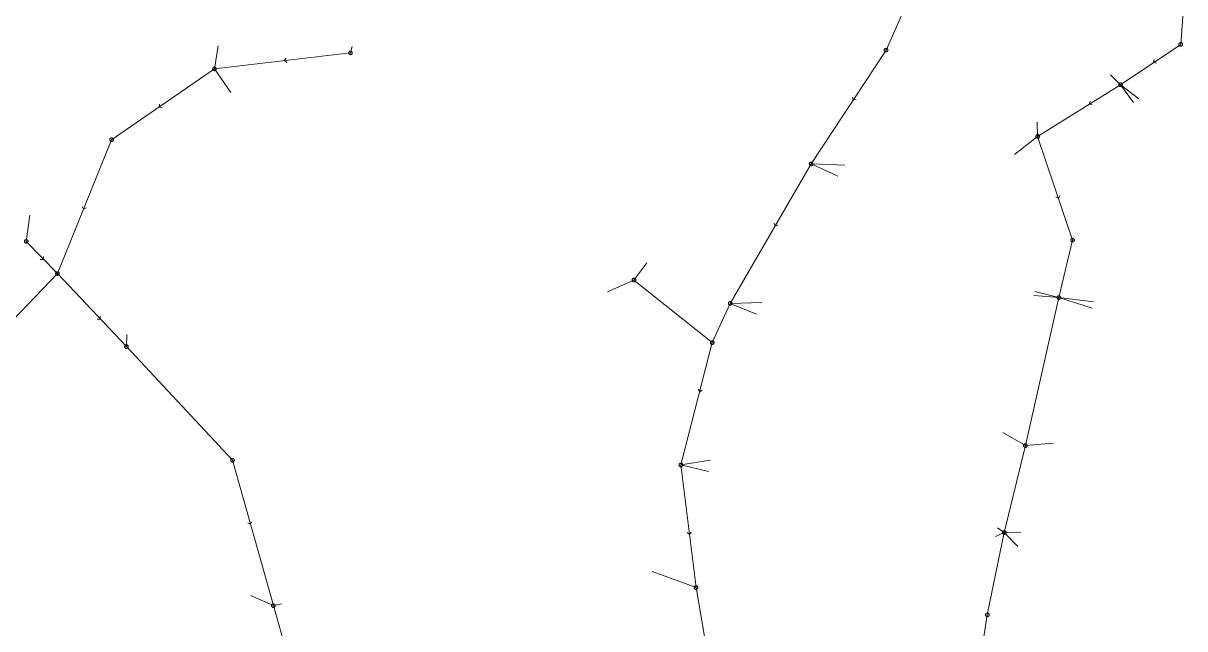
# Model space of a CAD drawing. Header units: metres. Extents: x 25504150 to 25508618, y 6694193 to 6702753.
# Drawn here: x 25507801.5 to 25508094.6, y 6699533.6 to 6699686.2 of the extents above; entities that cross this region are included whole.
import ezdxf

# ---------------------------------------------------------------- set-up
doc = ezdxf.new("R2010")
doc.units = ezdxf.units.M
for name, pattern in [('Sewer_node', [0]), ('Viemariputket', [0]), ('Viemarivarusteet', [0])]:
    doc.linetypes.add(name, pattern=pattern)
for name, color, linetype, lineweight in [('Sewer_node', 7, 'Sewer_node', 0), ('Viemariputket', 7, 'Viemariputket', 0), ('Viemarivarusteet', 7, 'Viemarivarusteet', 0)]:
    doc.layers.add(name, color=color, linetype=linetype, lineweight=lineweight)

msp = doc.modelspace()

# ---------------------------------------------------------------- linework, layer by layer
at = {"layer": 'Sewer_node', "color": 46, "linetype": 'Continuous', "true_color": 0x7f5f00, "flags": 128}
for points, elevation in [([(25508019.63, 6699679.44), (25508019.62, 6699679.51), (25508019.61, 6699679.58), (25508019.58, 6699679.65), (25508019.54, 6699679.71), (25508019.5, 6699679.77), (25508019.44, 6699679.81), (25508019.38, 6699679.85), (25508019.31, 6699679.88), (25508019.24, 6699679.89), (25508019.17, 6699679.9), (25508019.1, 6699679.89), (25508019.03, 6699679.88), (25508018.96, 6699679.85), (25508018.9, 6699679.81), (25508018.84, 6699679.77), (25508018.8, 6699679.71), (25508018.76, 6699679.65), (25508018.73, 6699679.58), (25508018.72, 6699679.51), (25508018.71, 6699679.44), (25508018.72, 6699679.37), (25508018.73, 6699679.3), (25508018.76, 6699679.23), (25508018.8, 6699679.17), (25508018.84, 6699679.11), (25508018.9, 6699679.07), (25508018.96, 6699679.03), (25508019.03, 6699679), (25508019.1, 6699678.99), (25508019.17, 6699678.98), (25508019.24, 6699678.99), (25508019.31, 6699679), (25508019.38, 6699679.03), (25508019.44, 6699679.07), (25508019.5, 6699679.11), (25508019.54, 6699679.17), (25508019.58, 6699679.23), (25508019.61, 6699679.3), (25508019.62, 6699679.37)], 49.36), ([(25508094, 6699680.9), (25508093.99, 6699680.97), (25508093.98, 6699681.05), (25508093.95, 6699681.11), (25508093.91, 6699681.18), (25508093.86, 6699681.23), (25508093.81, 6699681.28), (25508093.74, 6699681.32), (25508093.68, 6699681.35), (25508093.6, 6699681.36), (25508093.53, 6699681.37), (25508093.46, 6699681.36), (25508093.38, 6699681.35), (25508093.32, 6699681.32), (25508093.25, 6699681.28), (25508093.2, 6699681.23), (25508093.15, 6699681.18), (25508093.11, 6699681.11), (25508093.08, 6699681.05), (25508093.07, 6699680.97), (25508093.06, 6699680.9), (25508093.07, 6699680.83), (25508093.08, 6699680.75), (25508093.11, 6699680.69), (25508093.15, 6699680.62), (25508093.2, 6699680.57), (25508093.25, 6699680.52), (25508093.32, 6699680.48), (25508093.38, 6699680.45), (25508093.46, 6699680.44), (25508093.53, 6699680.43), (25508093.6, 6699680.44), (25508093.68, 6699680.45), (25508093.74, 6699680.48), (25508093.81, 6699680.52), (25508093.86, 6699680.57), (25508093.91, 6699680.62), (25508093.95, 6699680.69), (25508093.98, 6699680.75), (25508093.99, 6699680.83)], 46.57), ([(25507884.52, 6699678.75), (25507884.51, 6699678.82), (25507884.5, 6699678.89), (25507884.47, 6699678.96), (25507884.43, 6699679.02), (25507884.39, 6699679.08), (25507884.33, 6699679.12), (25507884.27, 6699679.16), (25507884.2, 6699679.19), (25507884.13, 6699679.2), (25507884.06, 6699679.21), (25507883.99, 6699679.2), (25507883.92, 6699679.19), (25507883.85, 6699679.16), (25507883.79, 6699679.12), (25507883.73, 6699679.08), (25507883.69, 6699679.02), (25507883.65, 6699678.96), (25507883.62, 6699678.89), (25507883.61, 6699678.82), (25507883.6, 6699678.75), (25507883.61, 6699678.68), (25507883.62, 6699678.61), (25507883.65, 6699678.54), (25507883.69, 6699678.48), (25507883.73, 6699678.42), (25507883.79, 6699678.38), (25507883.85, 6699678.34), (25507883.92, 6699678.31), (25507883.99, 6699678.3), (25507884.06, 6699678.29), (25507884.13, 6699678.3), (25507884.2, 6699678.31), (25507884.27, 6699678.34), (25507884.33, 6699678.38), (25507884.39, 6699678.42), (25507884.43, 6699678.48), (25507884.47, 6699678.54), (25507884.5, 6699678.61), (25507884.51, 6699678.68)], 47.64), ([(25507850.2, 6699674.72), (25507850.19, 6699674.79), (25507850.18, 6699674.86), (25507850.15, 6699674.93), (25507850.11, 6699674.99), (25507850.07, 6699675.05), (25507850.01, 6699675.09), (25507849.95, 6699675.13), (25507849.88, 6699675.16), (25507849.81, 6699675.17), (25507849.74, 6699675.18), (25507849.67, 6699675.17), (25507849.6, 6699675.16), (25507849.53, 6699675.13), (25507849.47, 6699675.09), (25507849.41, 6699675.05), (25507849.37, 6699674.99), (25507849.33, 6699674.93), (25507849.3, 6699674.86), (25507849.29, 6699674.79), (25507849.28, 6699674.72), (25507849.29, 6699674.65), (25507849.3, 6699674.58), (25507849.33, 6699674.51), (25507849.37, 6699674.45), (25507849.41, 6699674.39), (25507849.47, 6699674.35), (25507849.53, 6699674.31), (25507849.6, 6699674.28), (25507849.67, 6699674.27), (25507849.74, 6699674.26), (25507849.81, 6699674.27), (25507849.88, 6699674.28), (25507849.95, 6699674.31), (25507850.01, 6699674.35), (25507850.07, 6699674.39), (25507850.11, 6699674.45), (25507850.15, 6699674.51), (25507850.18, 6699674.58), (25507850.19, 6699674.65)], 47.18), ([(25508078.81, 6699670.73), (25508078.8, 6699670.8), (25508078.79, 6699670.87), (25508078.76, 6699670.94), (25508078.72, 6699671), (25508078.68, 6699671.06), (25508078.62, 6699671.1), (25508078.56, 6699671.14), (25508078.49, 6699671.17), (25508078.42, 6699671.18), (25508078.35, 6699671.19), (25508078.28, 6699671.18), (25508078.21, 6699671.17), (25508078.14, 6699671.14), (25508078.08, 6699671.1), (25508078.02, 6699671.06), (25508077.98, 6699671), (25508077.94, 6699670.94), (25508077.91, 6699670.87), (25508077.9, 6699670.8), (25508077.89, 6699670.73), (25508077.9, 6699670.66), (25508077.91, 6699670.59), (25508077.94, 6699670.52), (25508077.98, 6699670.46), (25508078.02, 6699670.4), (25508078.08, 6699670.36), (25508078.14, 6699670.32), (25508078.21, 6699670.29), (25508078.28, 6699670.28), (25508078.35, 6699670.27), (25508078.42, 6699670.28), (25508078.49, 6699670.29), (25508078.56, 6699670.32), (25508078.62, 6699670.36), (25508078.68, 6699670.4), (25508078.72, 6699670.46), (25508078.76, 6699670.52), (25508078.79, 6699670.59), (25508078.8, 6699670.66)], 46.8), ([(25507824.24, 6699656.84), (25507824.23, 6699656.91), (25507824.22, 6699656.98), (25507824.19, 6699657.05), (25507824.15, 6699657.11), (25507824.11, 6699657.17), (25507824.05, 6699657.21), (25507823.99, 6699657.25), (25507823.92, 6699657.28), (25507823.85, 6699657.29), (25507823.78, 6699657.3), (25507823.71, 6699657.29), (25507823.64, 6699657.28), (25507823.57, 6699657.25), (25507823.51, 6699657.21), (25507823.45, 6699657.17), (25507823.41, 6699657.11), (25507823.37, 6699657.05), (25507823.34, 6699656.98), (25507823.33, 6699656.91), (25507823.32, 6699656.84), (25507823.33, 6699656.77), (25507823.34, 6699656.7), (25507823.37, 6699656.63), (25507823.41, 6699656.57), (25507823.45, 6699656.51), (25507823.51, 6699656.47), (25507823.57, 6699656.43), (25507823.64, 6699656.4), (25507823.71, 6699656.39), (25507823.78, 6699656.38), (25507823.85, 6699656.39), (25507823.92, 6699656.4), (25507823.99, 6699656.43), (25507824.05, 6699656.47), (25507824.11, 6699656.51), (25507824.15, 6699656.57), (25507824.19, 6699656.63), (25507824.22, 6699656.7), (25507824.23, 6699656.77)], 47.71), ([(25508057.89, 6699657.69), (25508057.88, 6699657.76), (25508057.87, 6699657.83), (25508057.84, 6699657.9), (25508057.8, 6699657.96), (25508057.76, 6699658.02), (25508057.7, 6699658.06), (25508057.64, 6699658.1), (25508057.57, 6699658.13), (25508057.5, 6699658.14), (25508057.43, 6699658.15), (25508057.36, 6699658.14), (25508057.29, 6699658.13), (25508057.22, 6699658.1), (25508057.16, 6699658.06), (25508057.1, 6699658.02), (25508057.06, 6699657.96), (25508057.02, 6699657.9), (25508056.99, 6699657.83), (25508056.98, 6699657.76), (25508056.97, 6699657.69), (25508056.98, 6699657.62), (25508056.99, 6699657.55), (25508057.02, 6699657.48), (25508057.06, 6699657.42), (25508057.1, 6699657.36), (25508057.16, 6699657.32), (25508057.22, 6699657.28), (25508057.29, 6699657.25), (25508057.36, 6699657.24), (25508057.43, 6699657.23), (25508057.5, 6699657.24), (25508057.57, 6699657.25), (25508057.64, 6699657.28), (25508057.7, 6699657.32), (25508057.76, 6699657.36), (25508057.8, 6699657.42), (25508057.84, 6699657.48), (25508057.87, 6699657.55), (25508057.88, 6699657.62)], 47.93), ([(25508000.73, 6699650.74), (25508000.72, 6699650.81), (25508000.71, 6699650.88), (25508000.68, 6699650.95), (25508000.64, 6699651.01), (25508000.6, 6699651.07), (25508000.54, 6699651.11), (25508000.48, 6699651.15), (25508000.41, 6699651.18), (25508000.34, 6699651.19), (25508000.27, 6699651.2), (25508000.2, 6699651.19), (25508000.13, 6699651.18), (25508000.06, 6699651.15), (25508000, 6699651.11), (25507999.94, 6699651.07), (25507999.9, 6699651.01), (25507999.86, 6699650.95), (25507999.83, 6699650.88), (25507999.82, 6699650.81), (25507999.81, 6699650.74), (25507999.82, 6699650.67), (25507999.83, 6699650.6), (25507999.86, 6699650.53), (25507999.9, 6699650.47), (25507999.94, 6699650.41), (25508000, 6699650.37), (25508000.06, 6699650.33), (25508000.13, 6699650.3), (25508000.2, 6699650.29), (25508000.27, 6699650.28), (25508000.34, 6699650.29), (25508000.41, 6699650.3), (25508000.48, 6699650.33), (25508000.54, 6699650.37), (25508000.6, 6699650.41), (25508000.64, 6699650.47), (25508000.68, 6699650.53), (25508000.71, 6699650.6), (25508000.72, 6699650.67)], 48.1), ([(25507802.7, 6699631.21), (25507802.69, 6699631.28), (25507802.68, 6699631.35), (25507802.65, 6699631.42), (25507802.61, 6699631.48), (25507802.57, 6699631.54), (25507802.51, 6699631.58), (25507802.45, 6699631.62), (25507802.38, 6699631.65), (25507802.31, 6699631.66), (25507802.24, 6699631.67), (25507802.17, 6699631.66), (25507802.1, 6699631.65), (25507802.03, 6699631.62), (25507801.97, 6699631.58), (25507801.91, 6699631.54), (25507801.87, 6699631.48), (25507801.83, 6699631.42), (25507801.8, 6699631.35), (25507801.79, 6699631.28), (25507801.78, 6699631.21), (25507801.79, 6699631.14), (25507801.8, 6699631.07), (25507801.83, 6699631), (25507801.87, 6699630.94), (25507801.91, 6699630.88), (25507801.97, 6699630.84), (25507802.03, 6699630.8), (25507802.1, 6699630.77), (25507802.17, 6699630.76), (25507802.24, 6699630.75), (25507802.31, 6699630.76), (25507802.38, 6699630.77), (25507802.45, 6699630.8), (25507802.51, 6699630.84), (25507802.57, 6699630.88), (25507802.61, 6699630.94), (25507802.65, 6699631), (25507802.68, 6699631.07), (25507802.69, 6699631.14)], 48.29), ([(25508066.69, 6699631.53), (25508066.68, 6699631.6), (25508066.67, 6699631.67), (25508066.64, 6699631.74), (25508066.6, 6699631.8), (25508066.56, 6699631.86), (25508066.5, 6699631.9), (25508066.44, 6699631.94), (25508066.37, 6699631.97), (25508066.3, 6699631.98), (25508066.23, 6699631.99), (25508066.16, 6699631.98), (25508066.09, 6699631.97), (25508066.02, 6699631.94), (25508065.96, 6699631.9), (25508065.9, 6699631.86), (25508065.86, 6699631.8), (25508065.82, 6699631.74), (25508065.79, 6699631.67), (25508065.78, 6699631.6), (25508065.77, 6699631.53), (25508065.78, 6699631.46), (25508065.79, 6699631.39), (25508065.82, 6699631.32), (25508065.86, 6699631.26), (25508065.9, 6699631.2), (25508065.96, 6699631.16), (25508066.02, 6699631.12), (25508066.09, 6699631.09), (25508066.16, 6699631.08), (25508066.23, 6699631.07), (25508066.3, 6699631.08), (25508066.37, 6699631.09), (25508066.44, 6699631.12), (25508066.5, 6699631.16), (25508066.56, 6699631.2), (25508066.6, 6699631.26), (25508066.64, 6699631.32), (25508066.67, 6699631.39), (25508066.68, 6699631.46)], 47.48), ([(25507810.57, 6699623.12), (25507810.56, 6699623.19), (25507810.55, 6699623.26), (25507810.52, 6699623.33), (25507810.48, 6699623.39), (25507810.44, 6699623.45), (25507810.38, 6699623.49), (25507810.32, 6699623.53), (25507810.25, 6699623.56), (25507810.18, 6699623.57), (25507810.11, 6699623.58), (25507810.04, 6699623.57), (25507809.97, 6699623.56), (25507809.9, 6699623.53), (25507809.84, 6699623.49), (25507809.78, 6699623.45), (25507809.74, 6699623.39), (25507809.7, 6699623.33), (25507809.67, 6699623.26), (25507809.66, 6699623.19), (25507809.65, 6699623.12), (25507809.66, 6699623.05), (25507809.67, 6699622.98), (25507809.7, 6699622.91), (25507809.74, 6699622.85), (25507809.78, 6699622.79), (25507809.84, 6699622.75), (25507809.9, 6699622.71), (25507809.97, 6699622.68), (25507810.04, 6699622.67), (25507810.11, 6699622.66), (25507810.18, 6699622.67), (25507810.25, 6699622.68), (25507810.32, 6699622.71), (25507810.38, 6699622.75), (25507810.44, 6699622.79), (25507810.48, 6699622.85), (25507810.52, 6699622.91), (25507810.55, 6699622.98), (25507810.56, 6699623.05)], 47.98), ([(25507956.04, 6699621.47), (25507956.03, 6699621.54), (25507956.02, 6699621.61), (25507955.99, 6699621.68), (25507955.95, 6699621.74), (25507955.91, 6699621.8), (25507955.85, 6699621.84), (25507955.79, 6699621.88), (25507955.72, 6699621.91), (25507955.65, 6699621.92), (25507955.58, 6699621.93), (25507955.51, 6699621.92), (25507955.44, 6699621.91), (25507955.37, 6699621.88), (25507955.31, 6699621.84), (25507955.25, 6699621.8), (25507955.21, 6699621.74), (25507955.17, 6699621.68), (25507955.14, 6699621.61), (25507955.13, 6699621.54), (25507955.12, 6699621.47), (25507955.13, 6699621.4), (25507955.14, 6699621.33), (25507955.17, 6699621.26), (25507955.21, 6699621.2), (25507955.25, 6699621.14), (25507955.31, 6699621.1), (25507955.37, 6699621.06), (25507955.44, 6699621.03), (25507955.51, 6699621.02), (25507955.58, 6699621.01), (25507955.65, 6699621.02), (25507955.72, 6699621.03), (25507955.79, 6699621.06), (25507955.85, 6699621.1), (25507955.91, 6699621.14), (25507955.95, 6699621.2), (25507955.99, 6699621.26), (25507956.02, 6699621.33), (25507956.03, 6699621.4)], 48.21), ([(25507980.32, 6699615.6), (25507980.31, 6699615.67), (25507980.3, 6699615.74), (25507980.27, 6699615.81), (25507980.23, 6699615.87), (25507980.19, 6699615.93), (25507980.13, 6699615.97), (25507980.07, 6699616.01), (25507980, 6699616.04), (25507979.93, 6699616.05), (25507979.86, 6699616.06), (25507979.79, 6699616.05), (25507979.72, 6699616.04), (25507979.65, 6699616.01), (25507979.59, 6699615.97), (25507979.53, 6699615.93), (25507979.49, 6699615.87), (25507979.45, 6699615.81), (25507979.42, 6699615.74), (25507979.41, 6699615.67), (25507979.4, 6699615.6), (25507979.41, 6699615.53), (25507979.42, 6699615.46), (25507979.45, 6699615.39), (25507979.49, 6699615.33), (25507979.53, 6699615.27), (25507979.59, 6699615.23), (25507979.65, 6699615.19), (25507979.72, 6699615.16), (25507979.79, 6699615.15), (25507979.86, 6699615.14), (25507979.93, 6699615.15), (25507980, 6699615.16), (25507980.07, 6699615.19), (25507980.13, 6699615.23), (25507980.19, 6699615.27), (25507980.23, 6699615.33), (25507980.27, 6699615.39), (25507980.3, 6699615.46), (25507980.31, 6699615.53)], 47.36), ([(25508063.23, 6699617.05), (25508063.22, 6699617.12), (25508063.21, 6699617.19), (25508063.18, 6699617.26), (25508063.14, 6699617.32), (25508063.1, 6699617.38), (25508063.04, 6699617.42), (25508062.98, 6699617.46), (25508062.91, 6699617.49), (25508062.84, 6699617.5), (25508062.77, 6699617.51), (25508062.7, 6699617.5), (25508062.63, 6699617.49), (25508062.56, 6699617.46), (25508062.5, 6699617.42), (25508062.44, 6699617.38), (25508062.4, 6699617.32), (25508062.36, 6699617.26), (25508062.33, 6699617.19), (25508062.32, 6699617.12), (25508062.31, 6699617.05), (25508062.32, 6699616.98), (25508062.33, 6699616.91), (25508062.36, 6699616.84), (25508062.4, 6699616.78), (25508062.44, 6699616.72), (25508062.5, 6699616.68), (25508062.56, 6699616.64), (25508062.63, 6699616.61), (25508062.7, 6699616.6), (25508062.77, 6699616.59), (25508062.84, 6699616.6), (25508062.91, 6699616.61), (25508062.98, 6699616.64), (25508063.04, 6699616.68), (25508063.1, 6699616.72), (25508063.14, 6699616.78), (25508063.18, 6699616.84), (25508063.21, 6699616.91), (25508063.22, 6699616.98)], 47.12), ([(25507827.98, 6699604.7), (25507827.97, 6699604.77), (25507827.96, 6699604.84), (25507827.93, 6699604.91), (25507827.89, 6699604.97), (25507827.85, 6699605.03), (25507827.79, 6699605.07), (25507827.73, 6699605.11), (25507827.66, 6699605.14), (25507827.59, 6699605.15), (25507827.52, 6699605.16), (25507827.45, 6699605.15), (25507827.38, 6699605.14), (25507827.31, 6699605.11), (25507827.25, 6699605.07), (25507827.19, 6699605.03), (25507827.15, 6699604.97), (25507827.11, 6699604.91), (25507827.08, 6699604.84), (25507827.07, 6699604.77), (25507827.06, 6699604.7), (25507827.07, 6699604.63), (25507827.08, 6699604.56), (25507827.11, 6699604.49), (25507827.15, 6699604.43), (25507827.19, 6699604.37), (25507827.25, 6699604.33), (25507827.31, 6699604.29), (25507827.38, 6699604.26), (25507827.45, 6699604.25), (25507827.52, 6699604.24), (25507827.59, 6699604.25), (25507827.66, 6699604.26), (25507827.73, 6699604.29), (25507827.79, 6699604.33), (25507827.85, 6699604.37), (25507827.89, 6699604.43), (25507827.93, 6699604.49), (25507827.96, 6699604.56), (25507827.97, 6699604.63)], 45.98), ([(25507975.79, 6699605.69), (25507975.78, 6699605.76), (25507975.77, 6699605.83), (25507975.74, 6699605.9), (25507975.7, 6699605.96), (25507975.66, 6699606.02), (25507975.6, 6699606.06), (25507975.54, 6699606.1), (25507975.47, 6699606.13), (25507975.4, 6699606.14), (25507975.33, 6699606.15), (25507975.26, 6699606.14), (25507975.19, 6699606.13), (25507975.12, 6699606.1), (25507975.06, 6699606.06), (25507975, 6699606.02), (25507974.96, 6699605.96), (25507974.92, 6699605.9), (25507974.89, 6699605.83), (25507974.88, 6699605.76), (25507974.87, 6699605.69), (25507974.88, 6699605.62), (25507974.89, 6699605.55), (25507974.92, 6699605.48), (25507974.96, 6699605.42), (25507975, 6699605.36), (25507975.06, 6699605.32), (25507975.12, 6699605.28), (25507975.19, 6699605.25), (25507975.26, 6699605.24), (25507975.33, 6699605.23), (25507975.4, 6699605.24), (25507975.47, 6699605.25), (25507975.54, 6699605.28), (25507975.6, 6699605.32), (25507975.66, 6699605.36), (25507975.7, 6699605.42), (25507975.74, 6699605.48), (25507975.77, 6699605.55), (25507975.78, 6699605.62)], 47.13), ([(25508054.79, 6699579.73), (25508054.78, 6699579.8), (25508054.77, 6699579.87), (25508054.74, 6699579.94), (25508054.7, 6699580), (25508054.66, 6699580.06), (25508054.6, 6699580.1), (25508054.54, 6699580.14), (25508054.47, 6699580.17), (25508054.4, 6699580.18), (25508054.33, 6699580.19), (25508054.26, 6699580.18), (25508054.19, 6699580.17), (25508054.12, 6699580.14), (25508054.06, 6699580.1), (25508054, 6699580.06), (25508053.96, 6699580), (25508053.92, 6699579.94), (25508053.89, 6699579.87), (25508053.88, 6699579.8), (25508053.87, 6699579.73), (25508053.88, 6699579.66), (25508053.89, 6699579.59), (25508053.92, 6699579.52), (25508053.96, 6699579.46), (25508054, 6699579.4), (25508054.06, 6699579.36), (25508054.12, 6699579.32), (25508054.19, 6699579.29), (25508054.26, 6699579.28), (25508054.33, 6699579.27), (25508054.4, 6699579.28), (25508054.47, 6699579.29), (25508054.54, 6699579.32), (25508054.6, 6699579.36), (25508054.66, 6699579.4), (25508054.7, 6699579.46), (25508054.74, 6699579.52), (25508054.77, 6699579.59), (25508054.78, 6699579.66)], 46.31), ([(25507854.75, 6699576.04), (25507854.74, 6699576.11), (25507854.73, 6699576.18), (25507854.7, 6699576.25), (25507854.66, 6699576.31), (25507854.62, 6699576.37), (25507854.56, 6699576.41), (25507854.5, 6699576.45), (25507854.43, 6699576.48), (25507854.36, 6699576.49), (25507854.29, 6699576.5), (25507854.22, 6699576.49), (25507854.15, 6699576.48), (25507854.08, 6699576.45), (25507854.02, 6699576.41), (25507853.96, 6699576.37), (25507853.92, 6699576.31), (25507853.88, 6699576.25), (25507853.85, 6699576.18), (25507853.84, 6699576.11), (25507853.83, 6699576.04), (25507853.84, 6699575.97), (25507853.85, 6699575.9), (25507853.88, 6699575.83), (25507853.92, 6699575.77), (25507853.96, 6699575.71), (25507854.02, 6699575.67), (25507854.08, 6699575.63), (25507854.15, 6699575.6), (25507854.22, 6699575.59), (25507854.29, 6699575.58), (25507854.36, 6699575.59), (25507854.43, 6699575.6), (25507854.5, 6699575.63), (25507854.56, 6699575.67), (25507854.62, 6699575.71), (25507854.66, 6699575.77), (25507854.7, 6699575.83), (25507854.73, 6699575.9), (25507854.74, 6699575.97)], 44.92), ([(25507967.9, 6699574.86), (25507967.89, 6699574.93), (25507967.88, 6699575.01), (25507967.85, 6699575.07), (25507967.81, 6699575.14), (25507967.76, 6699575.19), (25507967.71, 6699575.24), (25507967.64, 6699575.28), (25507967.58, 6699575.31), (25507967.5, 6699575.32), (25507967.43, 6699575.33), (25507967.36, 6699575.32), (25507967.28, 6699575.31), (25507967.22, 6699575.28), (25507967.15, 6699575.24), (25507967.1, 6699575.19), (25507967.05, 6699575.14), (25507967.01, 6699575.07), (25507966.98, 6699575.01), (25507966.97, 6699574.93), (25507966.96, 6699574.86), (25507966.97, 6699574.79), (25507966.98, 6699574.71), (25507967.01, 6699574.65), (25507967.05, 6699574.58), (25507967.1, 6699574.53), (25507967.15, 6699574.48), (25507967.22, 6699574.44), (25507967.28, 6699574.41), (25507967.36, 6699574.4), (25507967.43, 6699574.39), (25507967.5, 6699574.4), (25507967.58, 6699574.41), (25507967.64, 6699574.44), (25507967.71, 6699574.48), (25507967.76, 6699574.53), (25507967.81, 6699574.58), (25507967.85, 6699574.65), (25507967.88, 6699574.71), (25507967.89, 6699574.79)], 45.78), ([(25508049.47, 6699557.8), (25508049.46, 6699557.87), (25508049.45, 6699557.94), (25508049.42, 6699558.01), (25508049.38, 6699558.07), (25508049.34, 6699558.13), (25508049.28, 6699558.17), (25508049.22, 6699558.21), (25508049.15, 6699558.24), (25508049.08, 6699558.25), (25508049.01, 6699558.26), (25508048.94, 6699558.25), (25508048.87, 6699558.24), (25508048.8, 6699558.21), (25508048.74, 6699558.17), (25508048.68, 6699558.13), (25508048.64, 6699558.07), (25508048.6, 6699558.01), (25508048.57, 6699557.94), (25508048.56, 6699557.87), (25508048.55, 6699557.8), (25508048.56, 6699557.73), (25508048.57, 6699557.66), (25508048.6, 6699557.59), (25508048.64, 6699557.53), (25508048.68, 6699557.47), (25508048.74, 6699557.43), (25508048.8, 6699557.39), (25508048.87, 6699557.36), (25508048.94, 6699557.35), (25508049.01, 6699557.34), (25508049.08, 6699557.35), (25508049.15, 6699557.36), (25508049.22, 6699557.39), (25508049.28, 6699557.43), (25508049.34, 6699557.47), (25508049.38, 6699557.53), (25508049.42, 6699557.59), (25508049.45, 6699557.66), (25508049.46, 6699557.73)], 100), ([(25507971.7, 6699543.92), (25507971.69, 6699543.99), (25507971.68, 6699544.07), (25507971.65, 6699544.13), (25507971.61, 6699544.2), (25507971.56, 6699544.25), (25507971.51, 6699544.3), (25507971.44, 6699544.34), (25507971.38, 6699544.37), (25507971.3, 6699544.38), (25507971.23, 6699544.39), (25507971.16, 6699544.38), (25507971.08, 6699544.37), (25507971.02, 6699544.34), (25507970.95, 6699544.3), (25507970.9, 6699544.25), (25507970.85, 6699544.2), (25507970.81, 6699544.13), (25507970.78, 6699544.07), (25507970.77, 6699543.99), (25507970.76, 6699543.92), (25507970.77, 6699543.85), (25507970.78, 6699543.77), (25507970.81, 6699543.71), (25507970.85, 6699543.64), (25507970.9, 6699543.59), (25507970.95, 6699543.54), (25507971.02, 6699543.5), (25507971.08, 6699543.47), (25507971.16, 6699543.46), (25507971.23, 6699543.45), (25507971.3, 6699543.46), (25507971.38, 6699543.47), (25507971.44, 6699543.5), (25507971.51, 6699543.54), (25507971.56, 6699543.59), (25507971.61, 6699543.64), (25507971.65, 6699543.71), (25507971.68, 6699543.77), (25507971.69, 6699543.85)], 44.62), ([(25507865.05, 6699539.38), (25507865.04, 6699539.45), (25507865.03, 6699539.52), (25507865, 6699539.59), (25507864.96, 6699539.65), (25507864.92, 6699539.71), (25507864.86, 6699539.75), (25507864.8, 6699539.79), (25507864.73, 6699539.82), (25507864.66, 6699539.83), (25507864.59, 6699539.84), (25507864.52, 6699539.83), (25507864.45, 6699539.82), (25507864.38, 6699539.79), (25507864.32, 6699539.75), (25507864.26, 6699539.71), (25507864.22, 6699539.65), (25507864.18, 6699539.59), (25507864.15, 6699539.52), (25507864.14, 6699539.45), (25507864.13, 6699539.38), (25507864.14, 6699539.31), (25507864.15, 6699539.24), (25507864.18, 6699539.17), (25507864.22, 6699539.11), (25507864.26, 6699539.05), (25507864.32, 6699539.01), (25507864.38, 6699538.97), (25507864.45, 6699538.94), (25507864.52, 6699538.93), (25507864.59, 6699538.92), (25507864.66, 6699538.93), (25507864.73, 6699538.94), (25507864.8, 6699538.97), (25507864.86, 6699539.01), (25507864.92, 6699539.05), (25507864.96, 6699539.11), (25507865, 6699539.17), (25507865.03, 6699539.24), (25507865.04, 6699539.31)], 43.19), ([(25508045.19, 6699537.03), (25508045.18, 6699537.1), (25508045.17, 6699537.17), (25508045.14, 6699537.24), (25508045.1, 6699537.3), (25508045.06, 6699537.36), (25508045, 6699537.4), (25508044.94, 6699537.44), (25508044.87, 6699537.47), (25508044.8, 6699537.48), (25508044.73, 6699537.49), (25508044.66, 6699537.48), (25508044.59, 6699537.47), (25508044.52, 6699537.44), (25508044.46, 6699537.4), (25508044.4, 6699537.36), (25508044.36, 6699537.3), (25508044.32, 6699537.24), (25508044.29, 6699537.17), (25508044.28, 6699537.1), (25508044.27, 6699537.03), (25508044.28, 6699536.96), (25508044.29, 6699536.89), (25508044.32, 6699536.82), (25508044.36, 6699536.76), (25508044.4, 6699536.7), (25508044.46, 6699536.66), (25508044.52, 6699536.62), (25508044.59, 6699536.59), (25508044.66, 6699536.58), (25508044.73, 6699536.57), (25508044.8, 6699536.58), (25508044.87, 6699536.59), (25508044.94, 6699536.62), (25508045, 6699536.66), (25508045.06, 6699536.7), (25508045.1, 6699536.76), (25508045.14, 6699536.82), (25508045.17, 6699536.89), (25508045.18, 6699536.96)], 45.51)]:
    msp.add_lwpolyline(points, close=True, dxfattribs=dict(at, elevation=elevation))
for points in [[(25507867.82, 6699677.39), (25507867.37, 6699676.79), (25507867.96, 6699676.34)], [(25508086.81, 6699677.04), (25508086.67, 6699676.3), (25508087.4, 6699676.16)], [(25507835.9, 6699665.84), (25507835.78, 6699665.1), (25507836.51, 6699664.98)], [(25508010.73, 6699667.6), (25508010.89, 6699666.87), (25508011.62, 6699667.02)], [(25508070.64, 6699666.56), (25508070.48, 6699665.82), (25508071.2, 6699665.66)], [(25508061.99, 6699642.45), (25508062.67, 6699642.13), (25508063, 6699642.79)], [(25507816.38, 6699640.05), (25507816.69, 6699639.37), (25507817.37, 6699639.67)], [(25507990.99, 6699635.84), (25507991.19, 6699635.11), (25507991.91, 6699635.3)], [(25507805.8, 6699626.65), (25507806.55, 6699626.65), (25507806.56, 6699627.39)], [(25507820.15, 6699611.61), (25507820.9, 6699611.62), (25507820.91, 6699612.36)], [(25507971.76, 6699593.94), (25507972.16, 6699593.31), (25507972.79, 6699593.69)], [(25507858.16, 6699560.22), (25507858.83, 6699559.88), (25507859.18, 6699560.53)], [(25507968.98, 6699557.79), (25507969.59, 6699557.34), (25507970.03, 6699557.93)]]:
    msp.add_lwpolyline(points, dxfattribs=at)
at = {"layer": 'Viemariputket', "color": 1, "linetype": 'Continuous', "lineweight": 15}
for p, q in [((25508019.17, 6699679.44), (25508029.94, 6699703.6, 48.14)), ((25508093.53, 6699680.9), (25508094.55, 6699694.28)), ((25507849.74, 6699674.72), (25507850.69, 6699680.56)), ((25507884.06, 6699678.75), (25507884.52, 6699680.34)), ((25508078.35, 6699670.73, 43.92), (25508093.53, 6699680.9)), ((25507849.74, 6699674.72), (25507884.06, 6699678.75)), ((25508000.27, 6699650.74, 44.85), (25508019.17, 6699679.44)), ((25507823.78, 6699656.84), (25507849.74, 6699674.72)), ((25507849.74, 6699674.72), (25507853.89, 6699668.78)), ((25508078.35, 6699670.73, 44.56), (25508075.77, 6699673.21)), ((25508057.43, 6699657.69, 43.78), (25508078.35, 6699670.73, 43.91)), ((25508078.35, 6699670.73, 43.95), (25508082.96, 6699667.16, 43.97)), ((25508078.35, 6699670.73, 43.94), (25508081.59, 6699666.25, 43.97)), ((25508057.43, 6699657.69, 43.8), (25508057.32, 6699661.3, 43.88)), ((25507810.11, 6699623.12), (25507823.78, 6699656.84)), ((25508057.43, 6699657.69, 43.8), (25508051.61, 6699653.09, 43.92)), ((25508066.23, 6699631.53, 43.6), (25508057.43, 6699657.69, 43.77)), ((25507979.86, 6699615.6), (25508000.27, 6699650.74, 44.85)), ((25508000.27, 6699650.74, 44.9), (25508007, 6699647.68, 45)), ((25508000.27, 6699650.74, 44.9), (25508008.78, 6699650.4, 45.01)), ((25507802.24, 6699631.21), (25507803.12, 6699637.8)), ((25507810.11, 6699623.12), (25507802.24, 6699631.21)), ((25508062.77, 6699617.05), (25508066.23, 6699631.53)), ((25507955.58, 6699621.47), (25507958.85, 6699625.85)), ((25507810.11, 6699623.12), (25507780.7, 6699592.5)), ((25507827.52, 6699604.7), (25507810.11, 6699623.12)), ((25507955.58, 6699621.47), (25507948.92, 6699618.46)), ((25507975.33, 6699605.69), (25507955.58, 6699621.47)), ((25508062.77, 6699617.05), (25508056.72, 6699618.59)), ((25507975.33, 6699605.69), (25507979.86, 6699615.6)), ((25507979.86, 6699615.6), (25507987.86, 6699615.85)), ((25507979.86, 6699615.6), (25507986.47, 6699612.87)), ((25508054.33, 6699579.73), (25508062.77, 6699617.05)), ((25508062.77, 6699617.05), (25508056.49, 6699617.55)), ((25508062.77, 6699617.05), (25508071.15, 6699614.38)), ((25508062.77, 6699617.05), (25508071.52, 6699616)), ((25507827.52, 6699604.7), (25507827.61, 6699607.73)), ((25507854.29, 6699576.04), (25507827.52, 6699604.7)), ((25507967.43, 6699574.86, 42.73), (25507975.33, 6699605.69, 43.92)), ((25508054.33, 6699579.73), (25508048.65, 6699583.01)), ((25508054.33, 6699579.73), (25508061.37, 6699580.32)), ((25508049.01, 6699557.8), (25508054.33, 6699579.73)), ((25507864.59, 6699539.38), (25507854.29, 6699576.04)), ((25507967.43, 6699574.86, 42.77), (25507974.85, 6699576.07, 42.87)), ((25507971.23, 6699543.92, 41.65), (25507967.43, 6699574.86, 42.73)), ((25507967.43, 6699574.86, 42.77), (25507974.36, 6699573.21, 42.87)), ((25508044.73, 6699537.03), (25508049.01, 6699557.8)), ((25508049.01, 6699557.8), (25508046.79, 6699556.77)), ((25508049.01, 6699557.8), (25508047.29, 6699558.96)), ((25508049.01, 6699557.8), (25508053.2, 6699557.9)), ((25508049.01, 6699557.8), (25508052.39, 6699554.3)), ((25507971.23, 6699543.92, 41.68), (25507960.19, 6699548, 41.82)), ((25507979.22, 6699498.03), (25507971.23, 6699543.92, 41.64)), ((25507864.59, 6699539.38), (25507858.82, 6699541.9)), ((25507864.59, 6699539.38), (25507866.67, 6699539.86)), ((25507873.42, 6699508.6, 39.95), (25507864.59, 6699539.38)), ((25508041.32, 6699515.48, 40.83), (25508044.73, 6699537.03, 41.69))]:
    msp.add_line(p, q, dxfattribs=at)
at = {"layer": 'Viemarivarusteet', "color": 1}
for p in [(25508093.53, 6699680.9, 46.57), (25507884.06, 6699678.75, 47.64), (25508019.17, 6699679.44, 49.36), (25507849.74, 6699674.72, 47.18), (25508078.35, 6699670.73, 46.8), (25507823.78, 6699656.84, 47.71), (25508057.43, 6699657.69, 47.93), (25508000.27, 6699650.74, 48.1), (25507802.24, 6699631.21, 48.29), (25508066.23, 6699631.53, 47.48), (25507810.11, 6699623.12, 47.98), (25507955.58, 6699621.47, 48.21), (25507979.86, 6699615.6, 47.36), (25508062.77, 6699617.05, 47.12), (25507827.52, 6699604.7, 45.98), (25507975.33, 6699605.69, 47.13), (25508054.33, 6699579.73, 46.31), (25507854.29, 6699576.04, 44.92), (25507967.43, 6699574.86, 45.78), (25508049.01, 6699557.8, 100), (25507971.23, 6699543.92, 44.62), (25507864.59, 6699539.38, 43.19), (25508044.73, 6699537.03, 45.51)]:
    msp.add_point(p, dxfattribs=at)

doc.saveas('drawing.dxf')
